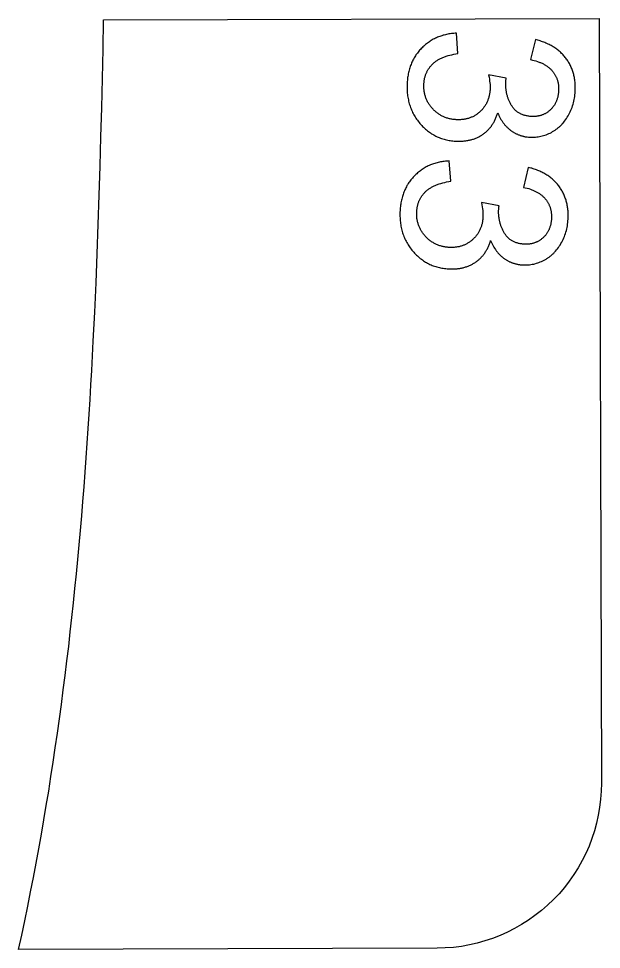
# Model space of a CAD drawing. Extents: x -16189 to 5251, y 3521 to 4024.
# Drawn here: x -5497.9 to -5321.1, y 3656.3 to 3938.8 of the extents above; entities that cross this region are included whole.
import ezdxf

# ---------------------------------------------------------------- set-up
doc = ezdxf.new("R2010")
doc.units = 0
doc.layers.add('LAYER_03', color=7, linetype='CONTINUOUS')

msp = doc.modelspace()

# ---------------------------------------------------------------- linework, layer by layer
at = {"layer": 'LAYER_03'}
msp.add_lwpolyline([(-5370.95, 3656.69), (-5497.92, 3656.34), (-5496.97, 3660.69), (-5496.05, 3665.05), (-5495.15, 3669.42), (-5494.28, 3673.78), (-5493.43, 3678.15), (-5492.6, 3682.52), (-5491.8, 3686.89), (-5491.02, 3691.26), (-5490.26, 3695.63), (-5489.52, 3700.01), (-5488.8, 3704.39), (-5488.11, 3708.77), (-5487.43, 3713.15), (-5486.78, 3717.54), (-5486.14, 3721.92), (-5485.53, 3726.31), (-5484.93, 3730.7), (-5484.36, 3735.09), (-5483.8, 3739.48), (-5483.26, 3743.88), (-5482.73, 3748.28), (-5482.23, 3752.67), (-5481.74, 3757.07), (-5481.27, 3761.47), (-5480.82, 3765.88), (-5480.38, 3770.28), (-5479.95, 3774.69), (-5479.55, 3779.09), (-5479.15, 3783.5), (-5478.77, 3787.91), (-5478.41, 3792.32), (-5478.06, 3796.73), (-5477.72, 3801.15), (-5477.4, 3805.56), (-5477.09, 3809.98), (-5476.79, 3814.4), (-5476.51, 3818.81), (-5476.23, 3823.23), (-5475.97, 3827.65), (-5475.72, 3832.08), (-5475.48, 3836.5), (-5475.25, 3840.92), (-5474.82, 3849.77), (-5474.43, 3858.62), (-5474.07, 3867.48), (-5473.75, 3876.34), (-5473.45, 3885.2), (-5473.18, 3894.06), (-5472.93, 3902.93), (-5472.71, 3911.8), (-5472.5, 3920.67), (-5472.3, 3929.54), (-5472.12, 3938.41), (-5321.73, 3938.83), (-5321.09, 3706.83, -0.414214)], format="xyb", close=True, dxfattribs=at)
for points in [[(-5365.08, 3934.4), (-5365.47, 3934.38), (-5365.85, 3934.35), (-5366.23, 3934.31), (-5366.61, 3934.27), (-5366.98, 3934.22), (-5367.35, 3934.16), (-5367.72, 3934.09), (-5368.08, 3934.02), (-5368.43, 3933.94), (-5368.79, 3933.85), (-5369.13, 3933.76), (-5369.48, 3933.65), (-5369.82, 3933.54), (-5370.15, 3933.43), (-5370.49, 3933.3), (-5370.81, 3933.17), (-5371.14, 3933.03), (-5371.46, 3932.88), (-5371.77, 3932.72), (-5372.08, 3932.56), (-5372.39, 3932.39), (-5372.69, 3932.21), (-5372.99, 3932.02), (-5373.29, 3931.83), (-5373.58, 3931.63), (-5373.86, 3931.42), (-5374.15, 3931.2), (-5374.42, 3930.98), (-5374.7, 3930.75), (-5374.97, 3930.51), (-5375.23, 3930.26), (-5375.5, 3930.01), (-5375.75, 3929.75), (-5376, 3929.48), (-5376.24, 3929.22), (-5376.48, 3928.94), (-5376.7, 3928.66), (-5376.92, 3928.38), (-5377.13, 3928.09), (-5377.34, 3927.8), (-5377.53, 3927.5), (-5377.72, 3927.2), (-5377.91, 3926.89), (-5378.08, 3926.57), (-5378.25, 3926.26), (-5378.41, 3925.94), (-5378.56, 3925.61), (-5378.7, 3925.28), (-5378.84, 3924.94), (-5378.97, 3924.6), (-5379.09, 3924.25), (-5379.21, 3923.9), (-5379.32, 3923.55), (-5379.42, 3923.19), (-5379.51, 3922.82), (-5379.6, 3922.45), (-5379.68, 3922.08), (-5379.75, 3921.7), (-5379.81, 3921.31), (-5379.87, 3920.92), (-5379.92, 3920.53), (-5379.96, 3920.13), (-5379.99, 3919.73), (-5380.02, 3919.32), (-5380.04, 3918.87), (-5380.05, 3918.42), (-5380.05, 3917.98), (-5380.05, 3917.54), (-5380.03, 3917.1), (-5380.01, 3916.67), (-5379.97, 3916.24), (-5379.93, 3915.82), (-5379.88, 3915.4), (-5379.81, 3914.99), (-5379.74, 3914.58), (-5379.66, 3914.18), (-5379.57, 3913.78), (-5379.48, 3913.38), (-5379.37, 3912.99), (-5379.25, 3912.6), (-5379.13, 3912.22), (-5378.99, 3911.84), (-5378.85, 3911.47), (-5378.7, 3911.1), (-5378.53, 3910.74), (-5378.36, 3910.38), (-5378.18, 3910.02), (-5377.99, 3909.67), (-5377.79, 3909.32), (-5377.59, 3908.98), (-5377.37, 3908.64), (-5377.14, 3908.31), (-5376.91, 3907.98), (-5376.66, 3907.66), (-5376.41, 3907.34), (-5376.15, 3907.02), (-5375.88, 3906.71), (-5375.6, 3906.41), (-5375.32, 3906.12), (-5375.04, 3905.84), (-5374.75, 3905.57), (-5374.46, 3905.3), (-5374.17, 3905.05), (-5373.87, 3904.8), (-5373.56, 3904.57), (-5373.25, 3904.34), (-5372.94, 3904.12), (-5372.62, 3903.91), (-5372.3, 3903.71), (-5371.97, 3903.52), (-5371.64, 3903.34), (-5371.3, 3903.17), (-5370.96, 3903), (-5370.62, 3902.85), (-5370.27, 3902.7), (-5369.92, 3902.57), (-5369.56, 3902.44), (-5369.2, 3902.32), (-5368.83, 3902.21), (-5368.46, 3902.11), (-5368.09, 3902.02), (-5367.71, 3901.94), (-5367.32, 3901.87), (-5366.93, 3901.8), (-5366.54, 3901.75), (-5366.14, 3901.7), (-5365.74, 3901.67), (-5365.33, 3901.64), (-5364.74, 3901.62), (-5364.15, 3901.61), (-5363.86, 3901.62), (-5363.57, 3901.63), (-5363.29, 3901.64), (-5363.01, 3901.66), (-5362.73, 3901.69), (-5362.46, 3901.72), (-5362.19, 3901.75), (-5361.92, 3901.79), (-5361.65, 3901.84), (-5361.39, 3901.89), (-5361.13, 3901.94), (-5360.87, 3902), (-5360.62, 3902.07), (-5360.37, 3902.14), (-5360.12, 3902.21), (-5359.87, 3902.29), (-5359.63, 3902.38), (-5359.39, 3902.47), (-5359.15, 3902.56), (-5358.92, 3902.66), (-5358.69, 3902.77), (-5358.46, 3902.88), (-5358.23, 3902.99), (-5358.01, 3903.11), (-5357.79, 3903.24), (-5357.57, 3903.37), (-5357.36, 3903.5), (-5357.15, 3903.64), (-5356.94, 3903.78), (-5356.74, 3903.93), (-5356.54, 3904.08), (-5356.34, 3904.24), (-5356.15, 3904.4), (-5355.97, 3904.57), (-5355.78, 3904.73), (-5355.6, 3904.91), (-5355.43, 3905.08), (-5355.26, 3905.26), (-5355.09, 3905.45), (-5354.93, 3905.64), (-5354.77, 3905.83), (-5354.62, 3906.03), (-5354.47, 3906.23), (-5354.32, 3906.44), (-5354.18, 3906.65), (-5354.04, 3906.86), (-5353.9, 3907.08), (-5353.77, 3907.3), (-5353.65, 3907.52), (-5353.53, 3907.75), (-5353.41, 3907.99), (-5353.29, 3908.23), (-5353.18, 3908.47), (-5353.08, 3908.71), (-5352.98, 3908.97), (-5352.88, 3909.22), (-5352.79, 3909.48), (-5352.7, 3909.74), (-5352.61, 3910.01), (-5352.53, 3910.28), (-5352.35, 3909.85), (-5352.17, 3909.43), (-5351.97, 3909.03), (-5351.77, 3908.63), (-5351.55, 3908.25), (-5351.33, 3907.89), (-5351.1, 3907.53), (-5350.98, 3907.36), (-5350.86, 3907.19), (-5350.73, 3907.02), (-5350.61, 3906.86), (-5350.48, 3906.7), (-5350.35, 3906.54), (-5350.22, 3906.39), (-5350.08, 3906.24), (-5349.94, 3906.09), (-5349.8, 3905.95), (-5349.66, 3905.81), (-5349.51, 3905.67), (-5349.37, 3905.53), (-5349.22, 3905.4), (-5349.07, 3905.27), (-5348.91, 3905.15), (-5348.76, 3905.02), (-5348.6, 3904.9), (-5348.44, 3904.79), (-5348.27, 3904.68), (-5348.11, 3904.57), (-5347.95, 3904.46), (-5347.78, 3904.36), (-5347.61, 3904.26), (-5347.45, 3904.16), (-5347.28, 3904.07), (-5347.1, 3903.98), (-5346.93, 3903.89), (-5346.76, 3903.81), (-5346.58, 3903.73), (-5346.41, 3903.66), (-5346.23, 3903.58), (-5346.05, 3903.51), (-5345.87, 3903.45), (-5345.69, 3903.38), (-5345.51, 3903.32), (-5345.32, 3903.27), (-5345.14, 3903.22), (-5344.95, 3903.17), (-5344.76, 3903.12), (-5344.57, 3903.08), (-5344.38, 3903.04), (-5344.19, 3903), (-5343.99, 3902.97), (-5343.8, 3902.94), (-5343.6, 3902.91), (-5343.21, 3902.87), (-5342.81, 3902.84), (-5342.38, 3902.82), (-5341.96, 3902.82), (-5341.54, 3902.83), (-5341.12, 3902.86), (-5340.71, 3902.9), (-5340.29, 3902.96), (-5339.88, 3903.03), (-5339.47, 3903.11), (-5339.06, 3903.21), (-5338.66, 3903.32), (-5338.26, 3903.45), (-5337.86, 3903.59), (-5337.46, 3903.75), (-5337.06, 3903.92), (-5336.67, 3904.1), (-5336.27, 3904.3), (-5336.08, 3904.41), (-5335.89, 3904.52), (-5335.7, 3904.63), (-5335.51, 3904.74), (-5335.32, 3904.86), (-5335.14, 3904.98), (-5334.96, 3905.11), (-5334.78, 3905.23), (-5334.61, 3905.37), (-5334.43, 3905.5), (-5334.26, 3905.64), (-5334.09, 3905.78), (-5333.93, 3905.92), (-5333.76, 3906.07), (-5333.6, 3906.22), (-5333.44, 3906.38), (-5333.28, 3906.53), (-5333.13, 3906.7), (-5332.97, 3906.86), (-5332.82, 3907.03), (-5332.53, 3907.37), (-5332.24, 3907.73), (-5331.97, 3908.1), (-5331.7, 3908.49), (-5331.45, 3908.88), (-5331.2, 3909.29), (-5330.96, 3909.71), (-5330.74, 3910.14), (-5330.53, 3910.57), (-5330.33, 3911.01), (-5330.15, 3911.45), (-5329.98, 3911.9), (-5329.83, 3912.36), (-5329.68, 3912.82), (-5329.55, 3913.29), (-5329.44, 3913.76), (-5329.34, 3914.24), (-5329.25, 3914.72), (-5329.17, 3915.21), (-5329.11, 3915.71), (-5329.06, 3916.21), (-5329.03, 3916.72), (-5329.01, 3917.09), (-5329, 3917.45), (-5329, 3917.81), (-5329, 3918.17), (-5329.01, 3918.52), (-5329.03, 3918.88), (-5329.05, 3919.22), (-5329.08, 3919.57), (-5329.12, 3919.91), (-5329.16, 3920.25), (-5329.21, 3920.58), (-5329.27, 3920.91), (-5329.34, 3921.24), (-5329.41, 3921.56), (-5329.49, 3921.88), (-5329.57, 3922.2), (-5329.66, 3922.51), (-5329.76, 3922.82), (-5329.87, 3923.13), (-5329.98, 3923.43), (-5330.1, 3923.73), (-5330.22, 3924.03), (-5330.36, 3924.32), (-5330.5, 3924.61), (-5330.64, 3924.9), (-5330.8, 3925.18), (-5330.96, 3925.46), (-5331.12, 3925.74), (-5331.3, 3926.01), (-5331.48, 3926.28), (-5331.67, 3926.55), (-5331.86, 3926.81), (-5332.06, 3927.07), (-5332.27, 3927.32), (-5332.48, 3927.57), (-5332.7, 3927.81), (-5332.92, 3928.05), (-5333.15, 3928.28), (-5333.39, 3928.5), (-5333.63, 3928.72), (-5333.87, 3928.94), (-5334.12, 3929.15), (-5334.38, 3929.36), (-5334.65, 3929.56), (-5334.92, 3929.75), (-5335.19, 3929.94), (-5335.47, 3930.12), (-5335.76, 3930.3), (-5336.05, 3930.48), (-5336.35, 3930.64), (-5336.65, 3930.81), (-5336.96, 3930.97), (-5337.28, 3931.12), (-5337.6, 3931.26), (-5337.92, 3931.41), (-5338.26, 3931.54), (-5338.59, 3931.67), (-5338.94, 3931.8), (-5339.29, 3931.92), (-5339.64, 3932.04), (-5340, 3932.15), (-5340.37, 3932.25), (-5341.12, 3932.45), (-5342.55, 3926.38), (-5342, 3926.26), (-5341.48, 3926.12), (-5340.96, 3925.98), (-5340.47, 3925.82), (-5340.23, 3925.73), (-5340, 3925.64), (-5339.77, 3925.55), (-5339.54, 3925.46), (-5339.32, 3925.36), (-5339.1, 3925.26), (-5338.89, 3925.16), (-5338.68, 3925.06), (-5338.48, 3924.95), (-5338.28, 3924.83), (-5338.09, 3924.72), (-5337.9, 3924.6), (-5337.71, 3924.48), (-5337.53, 3924.36), (-5337.36, 3924.23), (-5337.19, 3924.1), (-5337.02, 3923.96), (-5336.86, 3923.83), (-5336.7, 3923.69), (-5336.55, 3923.54), (-5336.4, 3923.4), (-5336.26, 3923.25), (-5336.12, 3923.1), (-5335.98, 3922.94), (-5335.86, 3922.78), (-5335.73, 3922.62), (-5335.61, 3922.46), (-5335.49, 3922.3), (-5335.38, 3922.13), (-5335.27, 3921.96), (-5335.17, 3921.79), (-5335.07, 3921.62), (-5334.98, 3921.45), (-5334.89, 3921.27), (-5334.81, 3921.09), (-5334.73, 3920.91), (-5334.65, 3920.73), (-5334.58, 3920.54), (-5334.51, 3920.36), (-5334.45, 3920.17), (-5334.39, 3919.98), (-5334.34, 3919.78), (-5334.29, 3919.59), (-5334.25, 3919.39), (-5334.21, 3919.19), (-5334.17, 3918.99), (-5334.14, 3918.79), (-5334.12, 3918.58), (-5334.09, 3918.37), (-5334.08, 3918.16), (-5334.07, 3917.95), (-5334.06, 3917.74), (-5334.05, 3917.52), (-5334.06, 3917.3), (-5334.06, 3917.08), (-5334.07, 3916.86), (-5334.09, 3916.64), (-5334.1, 3916.42), (-5334.13, 3916.2), (-5334.15, 3915.98), (-5334.19, 3915.77), (-5334.22, 3915.56), (-5334.26, 3915.35), (-5334.31, 3915.15), (-5334.35, 3914.95), (-5334.41, 3914.75), (-5334.46, 3914.55), (-5334.52, 3914.36), (-5334.59, 3914.17), (-5334.66, 3913.98), (-5334.73, 3913.8), (-5334.81, 3913.62), (-5334.89, 3913.44), (-5334.97, 3913.26), (-5335.06, 3913.09), (-5335.16, 3912.92), (-5335.26, 3912.75), (-5335.36, 3912.59), (-5335.46, 3912.43), (-5335.58, 3912.27), (-5335.69, 3912.11), (-5335.81, 3911.96), (-5335.93, 3911.81), (-5336.06, 3911.66), (-5336.19, 3911.51), (-5336.33, 3911.37), (-5336.47, 3911.23), (-5336.61, 3911.1), (-5336.76, 3910.97), (-5336.91, 3910.84), (-5337.06, 3910.71), (-5337.21, 3910.6), (-5337.37, 3910.48), (-5337.52, 3910.37), (-5337.68, 3910.27), (-5337.85, 3910.17), (-5338.01, 3910.07), (-5338.17, 3909.98), (-5338.34, 3909.89), (-5338.51, 3909.81), (-5338.68, 3909.73), (-5338.85, 3909.66), (-5339.03, 3909.59), (-5339.21, 3909.53), (-5339.39, 3909.47), (-5339.57, 3909.41), (-5339.75, 3909.36), (-5339.94, 3909.32), (-5340.12, 3909.28), (-5340.31, 3909.24), (-5340.51, 3909.21), (-5340.7, 3909.18), (-5340.89, 3909.16), (-5341.09, 3909.14), (-5341.29, 3909.13), (-5341.49, 3909.12), (-5341.7, 3909.11), (-5341.9, 3909.11), (-5342.11, 3909.12), (-5342.32, 3909.13), (-5342.58, 3909.15), (-5342.84, 3909.17), (-5343.1, 3909.2), (-5343.35, 3909.24), (-5343.59, 3909.28), (-5343.83, 3909.32), (-5344.07, 3909.38), (-5344.3, 3909.44), (-5344.52, 3909.5), (-5344.74, 3909.57), (-5344.96, 3909.65), (-5345.17, 3909.73), (-5345.38, 3909.82), (-5345.58, 3909.91), (-5345.78, 3910.01), (-5345.98, 3910.12), (-5346.17, 3910.23), (-5346.35, 3910.35), (-5346.53, 3910.47), (-5346.7, 3910.6), (-5346.87, 3910.74), (-5347.04, 3910.88), (-5347.2, 3911.02), (-5347.36, 3911.18), (-5347.51, 3911.34), (-5347.66, 3911.5), (-5347.8, 3911.67), (-5347.94, 3911.85), (-5348.07, 3912.03), (-5348.2, 3912.22), (-5348.32, 3912.41), (-5348.44, 3912.61), (-5348.55, 3912.81), (-5348.67, 3913.02), (-5348.77, 3913.22), (-5348.87, 3913.43), (-5348.97, 3913.64), (-5349.07, 3913.85), (-5349.16, 3914.06), (-5349.24, 3914.27), (-5349.33, 3914.49), (-5349.4, 3914.7), (-5349.48, 3914.92), (-5349.55, 3915.14), (-5349.61, 3915.36), (-5349.67, 3915.58), (-5349.73, 3915.8), (-5349.79, 3916.02), (-5349.84, 3916.25), (-5349.88, 3916.47), (-5349.92, 3916.7), (-5349.96, 3916.93), (-5349.99, 3917.16), (-5350.02, 3917.39), (-5350.05, 3917.62), (-5350.07, 3917.85), (-5350.09, 3918.09), (-5350.1, 3918.32), (-5350.11, 3918.8), (-5350.11, 3919.28), (-5350.09, 3919.77), (-5350.08, 3919.87), (-5350.07, 3919.97), (-5350.05, 3920.2), (-5350.01, 3920.46), (-5349.97, 3920.75), (-5355.31, 3921.73), (-5355.18, 3921.09), (-5355.08, 3920.48), (-5354.99, 3919.89), (-5354.93, 3919.33), (-5354.88, 3918.8), (-5354.87, 3918.54), (-5354.86, 3918.3), (-5354.85, 3918.05), (-5354.85, 3917.82), (-5354.86, 3917.59), (-5354.87, 3917.37), (-5354.88, 3917.11), (-5354.91, 3916.85), (-5354.93, 3916.59), (-5354.97, 3916.33), (-5355, 3916.08), (-5355.05, 3915.84), (-5355.1, 3915.59), (-5355.15, 3915.35), (-5355.21, 3915.11), (-5355.27, 3914.88), (-5355.34, 3914.64), (-5355.42, 3914.41), (-5355.5, 3914.19), (-5355.58, 3913.97), (-5355.67, 3913.75), (-5355.77, 3913.53), (-5355.87, 3913.32), (-5355.97, 3913.11), (-5356.08, 3912.9), (-5356.2, 3912.7), (-5356.32, 3912.5), (-5356.45, 3912.3), (-5356.58, 3912.11), (-5356.72, 3911.92), (-5356.86, 3911.73), (-5357, 3911.55), (-5357.16, 3911.37), (-5357.31, 3911.19), (-5357.48, 3911.02), (-5357.64, 3910.85), (-5357.82, 3910.68), (-5358, 3910.51), (-5358.18, 3910.36), (-5358.36, 3910.2), (-5358.55, 3910.05), (-5358.74, 3909.91), (-5358.93, 3909.77), (-5359.13, 3909.64), (-5359.32, 3909.51), (-5359.53, 3909.39), (-5359.73, 3909.27), (-5359.93, 3909.16), (-5360.14, 3909.06), (-5360.35, 3908.96), (-5360.57, 3908.87), (-5360.78, 3908.78), (-5361, 3908.7), (-5361.22, 3908.62), (-5361.44, 3908.55), (-5361.67, 3908.48), (-5361.9, 3908.42), (-5362.13, 3908.37), (-5362.36, 3908.32), (-5362.6, 3908.28), (-5362.84, 3908.24), (-5363.08, 3908.21), (-5363.33, 3908.18), (-5363.57, 3908.16), (-5363.82, 3908.14), (-5364.07, 3908.13), (-5364.33, 3908.13), (-5364.59, 3908.13), (-5364.85, 3908.13), (-5365.11, 3908.15), (-5365.38, 3908.16), (-5365.66, 3908.19), (-5365.92, 3908.22), (-5366.19, 3908.25), (-5366.45, 3908.29), (-5366.71, 3908.34), (-5366.97, 3908.39), (-5367.22, 3908.45), (-5367.47, 3908.51), (-5367.72, 3908.58), (-5367.96, 3908.66), (-5368.2, 3908.74), (-5368.44, 3908.83), (-5368.67, 3908.92), (-5368.91, 3909.01), (-5369.13, 3909.12), (-5369.36, 3909.23), (-5369.58, 3909.34), (-5369.8, 3909.46), (-5370.02, 3909.59), (-5370.23, 3909.72), (-5370.44, 3909.86), (-5370.64, 3910), (-5370.85, 3910.15), (-5371.05, 3910.3), (-5371.24, 3910.46), (-5371.44, 3910.63), (-5371.63, 3910.8), (-5371.82, 3910.97), (-5372, 3911.16), (-5372.18, 3911.34), (-5372.36, 3911.54), (-5372.54, 3911.74), (-5372.7, 3911.94), (-5372.86, 3912.14), (-5373.02, 3912.34), (-5373.17, 3912.55), (-5373.31, 3912.76), (-5373.45, 3912.97), (-5373.58, 3913.18), (-5373.71, 3913.4), (-5373.83, 3913.62), (-5373.94, 3913.84), (-5374.05, 3914.06), (-5374.15, 3914.29), (-5374.25, 3914.51), (-5374.34, 3914.74), (-5374.42, 3914.98), (-5374.5, 3915.21), (-5374.57, 3915.45), (-5374.64, 3915.69), (-5374.7, 3915.93), (-5374.75, 3916.17), (-5374.8, 3916.42), (-5374.84, 3916.67), (-5374.88, 3916.92), (-5374.91, 3917.17), (-5374.93, 3917.42), (-5374.95, 3917.68), (-5374.96, 3917.94), (-5374.97, 3918.2), (-5374.97, 3918.47), (-5374.96, 3918.74), (-5374.95, 3919), (-5374.93, 3919.23), (-5374.91, 3919.45), (-5374.89, 3919.68), (-5374.86, 3919.9), (-5374.83, 3920.11), (-5374.79, 3920.33), (-5374.75, 3920.54), (-5374.71, 3920.75), (-5374.66, 3920.95), (-5374.6, 3921.16), (-5374.55, 3921.36), (-5374.48, 3921.56), (-5374.42, 3921.76), (-5374.34, 3921.95), (-5374.27, 3922.15), (-5374.19, 3922.34), (-5374.1, 3922.52), (-5374.01, 3922.71), (-5373.92, 3922.89), (-5373.82, 3923.07), (-5373.72, 3923.25), (-5373.61, 3923.43), (-5373.5, 3923.6), (-5373.39, 3923.77), (-5373.27, 3923.94), (-5373.14, 3924.11), (-5373.01, 3924.27), (-5372.88, 3924.43), (-5372.75, 3924.59), (-5372.6, 3924.75), (-5372.46, 3924.9), (-5372.31, 3925.05), (-5372.15, 3925.2), (-5371.99, 3925.35), (-5371.83, 3925.49), (-5371.65, 3925.63), (-5371.48, 3925.76), (-5371.29, 3925.9), (-5371.11, 3926.03), (-5370.91, 3926.15), (-5370.71, 3926.28), (-5370.51, 3926.4), (-5370.3, 3926.51), (-5370.08, 3926.63), (-5369.86, 3926.74), (-5369.63, 3926.84), (-5369.4, 3926.95), (-5369.16, 3927.05), (-5368.92, 3927.15), (-5368.67, 3927.24), (-5368.42, 3927.33), (-5368.16, 3927.42), (-5367.62, 3927.59), (-5367.06, 3927.74), (-5366.48, 3927.88), (-5365.88, 3928.01), (-5365.25, 3928.12), (-5364.6, 3928.22)], [(-5367.24, 3895.63), (-5367.63, 3895.61), (-5368.01, 3895.59), (-5368.4, 3895.55), (-5368.77, 3895.51), (-5369.15, 3895.46), (-5369.51, 3895.4), (-5369.88, 3895.33), (-5370.24, 3895.26), (-5370.6, 3895.18), (-5370.95, 3895.09), (-5371.3, 3895), (-5371.64, 3894.89), (-5371.98, 3894.78), (-5372.32, 3894.66), (-5372.65, 3894.54), (-5372.97, 3894.41), (-5373.3, 3894.26), (-5373.62, 3894.12), (-5373.93, 3893.96), (-5374.24, 3893.8), (-5374.55, 3893.63), (-5374.85, 3893.45), (-5375.15, 3893.26), (-5375.45, 3893.07), (-5375.74, 3892.87), (-5376.02, 3892.66), (-5376.31, 3892.44), (-5376.59, 3892.22), (-5376.86, 3891.99), (-5377.13, 3891.75), (-5377.4, 3891.5), (-5377.66, 3891.25), (-5377.91, 3890.99), (-5378.16, 3890.72), (-5378.4, 3890.45), (-5378.64, 3890.18), (-5378.86, 3889.9), (-5379.08, 3889.62), (-5379.29, 3889.33), (-5379.5, 3889.04), (-5379.69, 3888.74), (-5379.88, 3888.43), (-5380.07, 3888.13), (-5380.24, 3887.81), (-5380.41, 3887.5), (-5380.57, 3887.17), (-5380.72, 3886.85), (-5380.87, 3886.52), (-5381, 3886.18), (-5381.13, 3885.84), (-5381.26, 3885.49), (-5381.37, 3885.14), (-5381.48, 3884.79), (-5381.58, 3884.43), (-5381.67, 3884.06), (-5381.76, 3883.69), (-5381.84, 3883.32), (-5381.91, 3882.94), (-5381.97, 3882.55), (-5382.03, 3882.16), (-5382.08, 3881.77), (-5382.12, 3881.37), (-5382.15, 3880.97), (-5382.18, 3880.56), (-5382.2, 3880.11), (-5382.21, 3879.66), (-5382.21, 3879.21), (-5382.21, 3878.78), (-5382.19, 3878.34), (-5382.17, 3877.91), (-5382.13, 3877.48), (-5382.09, 3877.06), (-5382.04, 3876.64), (-5381.97, 3876.23), (-5381.9, 3875.82), (-5381.82, 3875.42), (-5381.74, 3875.02), (-5381.64, 3874.62), (-5381.53, 3874.23), (-5381.41, 3873.84), (-5381.29, 3873.46), (-5381.15, 3873.08), (-5381.01, 3872.71), (-5380.86, 3872.34), (-5380.69, 3871.98), (-5380.52, 3871.62), (-5380.34, 3871.26), (-5380.15, 3870.91), (-5379.95, 3870.56), (-5379.75, 3870.22), (-5379.53, 3869.88), (-5379.3, 3869.55), (-5379.07, 3869.22), (-5378.82, 3868.9), (-5378.57, 3868.58), (-5378.31, 3868.26), (-5378.04, 3867.95), (-5377.76, 3867.65), (-5377.49, 3867.36), (-5377.2, 3867.08), (-5376.92, 3866.81), (-5376.62, 3866.54), (-5376.33, 3866.29), (-5376.03, 3866.04), (-5375.72, 3865.81), (-5375.41, 3865.58), (-5375.1, 3865.36), (-5374.78, 3865.15), (-5374.46, 3864.95), (-5374.13, 3864.76), (-5373.8, 3864.58), (-5373.47, 3864.41), (-5373.13, 3864.24), (-5372.78, 3864.09), (-5372.43, 3863.94), (-5372.08, 3863.81), (-5371.72, 3863.68), (-5371.36, 3863.56), (-5370.99, 3863.45), (-5370.62, 3863.35), (-5370.25, 3863.26), (-5369.87, 3863.18), (-5369.48, 3863.11), (-5369.09, 3863.04), (-5368.7, 3862.99), (-5368.3, 3862.94), (-5367.9, 3862.91), (-5367.5, 3862.88), (-5366.9, 3862.85), (-5366.31, 3862.85), (-5366.02, 3862.86), (-5365.74, 3862.87), (-5365.45, 3862.88), (-5365.17, 3862.9), (-5364.89, 3862.93), (-5364.62, 3862.96), (-5364.35, 3862.99), (-5364.08, 3863.03), (-5363.81, 3863.08), (-5363.55, 3863.13), (-5363.29, 3863.18), (-5363.03, 3863.24), (-5362.78, 3863.31), (-5362.53, 3863.38), (-5362.28, 3863.45), (-5362.03, 3863.53), (-5361.79, 3863.62), (-5361.55, 3863.71), (-5361.31, 3863.8), (-5361.08, 3863.9), (-5360.85, 3864.01), (-5360.62, 3864.12), (-5360.39, 3864.23), (-5360.17, 3864.35), (-5359.95, 3864.48), (-5359.74, 3864.61), (-5359.52, 3864.74), (-5359.31, 3864.88), (-5359.1, 3865.02), (-5358.9, 3865.17), (-5358.7, 3865.32), (-5358.51, 3865.48), (-5358.31, 3865.64), (-5358.13, 3865.81), (-5357.94, 3865.97), (-5357.77, 3866.15), (-5357.59, 3866.32), (-5357.42, 3866.5), (-5357.25, 3866.69), (-5357.09, 3866.88), (-5356.93, 3867.07), (-5356.78, 3867.27), (-5356.63, 3867.47), (-5356.48, 3867.68), (-5356.34, 3867.88), (-5356.2, 3868.1), (-5356.07, 3868.32), (-5355.93, 3868.54), (-5355.81, 3868.76), (-5355.69, 3868.99), (-5355.57, 3869.23), (-5355.46, 3869.47), (-5355.35, 3869.71), (-5355.24, 3869.95), (-5355.14, 3870.2), (-5355.04, 3870.46), (-5354.95, 3870.72), (-5354.86, 3870.98), (-5354.77, 3871.25), (-5354.69, 3871.52), (-5354.51, 3871.09), (-5354.33, 3870.67), (-5354.13, 3870.27), (-5353.93, 3869.87), (-5353.72, 3869.49), (-5353.49, 3869.13), (-5353.26, 3868.77), (-5353.14, 3868.6), (-5353.02, 3868.43), (-5352.9, 3868.26), (-5352.77, 3868.1), (-5352.64, 3867.94), (-5352.51, 3867.78), (-5352.38, 3867.63), (-5352.24, 3867.48), (-5352.1, 3867.33), (-5351.96, 3867.19), (-5351.82, 3867.05), (-5351.68, 3866.91), (-5351.53, 3866.77), (-5351.38, 3866.64), (-5351.23, 3866.51), (-5351.07, 3866.39), (-5350.92, 3866.26), (-5350.76, 3866.14), (-5350.6, 3866.03), (-5350.44, 3865.92), (-5350.27, 3865.81), (-5350.11, 3865.7), (-5349.94, 3865.6), (-5349.77, 3865.5), (-5349.61, 3865.4), (-5349.44, 3865.31), (-5349.27, 3865.22), (-5349.09, 3865.13), (-5348.92, 3865.05), (-5348.74, 3864.97), (-5348.57, 3864.89), (-5348.39, 3864.82), (-5348.21, 3864.75), (-5348.03, 3864.69), (-5347.85, 3864.62), (-5347.67, 3864.56), (-5347.48, 3864.51), (-5347.3, 3864.46), (-5347.11, 3864.41), (-5346.92, 3864.36), (-5346.73, 3864.32), (-5346.54, 3864.28), (-5346.35, 3864.24), (-5346.16, 3864.21), (-5345.96, 3864.18), (-5345.76, 3864.15), (-5345.37, 3864.11), (-5344.97, 3864.08), (-5344.54, 3864.06), (-5344.12, 3864.06), (-5343.7, 3864.07), (-5343.28, 3864.1), (-5342.87, 3864.14), (-5342.45, 3864.2), (-5342.04, 3864.27), (-5341.63, 3864.35), (-5341.23, 3864.45), (-5340.82, 3864.56), (-5340.42, 3864.69), (-5340.02, 3864.83), (-5339.62, 3864.99), (-5339.22, 3865.16), (-5338.83, 3865.34), (-5338.43, 3865.54), (-5338.24, 3865.65), (-5338.05, 3865.76), (-5337.86, 3865.87), (-5337.67, 3865.98), (-5337.48, 3866.1), (-5337.3, 3866.22), (-5337.12, 3866.35), (-5336.94, 3866.47), (-5336.77, 3866.61), (-5336.59, 3866.74), (-5336.42, 3866.88), (-5336.25, 3867.02), (-5336.09, 3867.16), (-5335.92, 3867.31), (-5335.76, 3867.46), (-5335.6, 3867.62), (-5335.44, 3867.77), (-5335.29, 3867.93), (-5335.14, 3868.1), (-5334.98, 3868.27), (-5334.69, 3868.61), (-5334.41, 3868.97), (-5334.13, 3869.34), (-5333.86, 3869.73), (-5333.61, 3870.12), (-5333.36, 3870.53), (-5333.12, 3870.95), (-5332.9, 3871.38), (-5332.69, 3871.81), (-5332.49, 3872.25), (-5332.31, 3872.69), (-5332.14, 3873.14), (-5331.99, 3873.6), (-5331.84, 3874.06), (-5331.72, 3874.53), (-5331.6, 3875), (-5331.5, 3875.48), (-5331.41, 3875.96), (-5331.33, 3876.45), (-5331.27, 3876.95), (-5331.22, 3877.45), (-5331.19, 3877.96), (-5331.17, 3878.32), (-5331.16, 3878.69), (-5331.16, 3879.05), (-5331.16, 3879.41), (-5331.17, 3879.76), (-5331.19, 3880.12), (-5331.21, 3880.46), (-5331.24, 3880.81), (-5331.28, 3881.15), (-5331.32, 3881.49), (-5331.37, 3881.82), (-5331.43, 3882.15), (-5331.5, 3882.48), (-5331.57, 3882.8), (-5331.65, 3883.12), (-5331.73, 3883.44), (-5331.82, 3883.75), (-5331.92, 3884.06), (-5332.03, 3884.37), (-5332.14, 3884.67), (-5332.26, 3884.97), (-5332.39, 3885.27), (-5332.52, 3885.56), (-5332.66, 3885.85), (-5332.8, 3886.14), (-5332.96, 3886.42), (-5333.12, 3886.7), (-5333.29, 3886.98), (-5333.46, 3887.25), (-5333.64, 3887.52), (-5333.83, 3887.79), (-5334.02, 3888.05), (-5334.22, 3888.31), (-5334.43, 3888.56), (-5334.64, 3888.81), (-5334.86, 3889.05), (-5335.08, 3889.29), (-5335.31, 3889.52), (-5335.55, 3889.74), (-5335.79, 3889.96), (-5336.03, 3890.18), (-5336.29, 3890.39), (-5336.54, 3890.6), (-5336.81, 3890.8), (-5337.08, 3890.99), (-5337.35, 3891.18), (-5337.63, 3891.36), (-5337.92, 3891.54), (-5338.21, 3891.72), (-5338.51, 3891.88), (-5338.81, 3892.05), (-5339.12, 3892.2), (-5339.44, 3892.36), (-5339.76, 3892.5), (-5340.09, 3892.65), (-5340.42, 3892.78), (-5340.76, 3892.91), (-5341.1, 3893.04), (-5341.45, 3893.16), (-5341.8, 3893.28), (-5342.17, 3893.39), (-5342.53, 3893.49), (-5343.28, 3893.68), (-5344.71, 3887.62), (-5344.17, 3887.5), (-5343.64, 3887.36), (-5343.13, 3887.22), (-5342.63, 3887.06), (-5342.39, 3886.97), (-5342.16, 3886.88), (-5341.93, 3886.79), (-5341.7, 3886.7), (-5341.48, 3886.6), (-5341.26, 3886.5), (-5341.05, 3886.4), (-5340.84, 3886.3), (-5340.64, 3886.19), (-5340.44, 3886.07), (-5340.25, 3885.96), (-5340.06, 3885.84), (-5339.88, 3885.72), (-5339.7, 3885.59), (-5339.52, 3885.47), (-5339.35, 3885.34), (-5339.18, 3885.2), (-5339.02, 3885.07), (-5338.86, 3884.93), (-5338.71, 3884.78), (-5338.56, 3884.64), (-5338.42, 3884.49), (-5338.28, 3884.34), (-5338.15, 3884.18), (-5338.02, 3884.02), (-5337.89, 3883.86), (-5337.77, 3883.7), (-5337.65, 3883.54), (-5337.54, 3883.37), (-5337.43, 3883.2), (-5337.33, 3883.03), (-5337.23, 3882.86), (-5337.14, 3882.69), (-5337.05, 3882.51), (-5336.97, 3882.33), (-5336.89, 3882.15), (-5336.81, 3881.97), (-5336.74, 3881.78), (-5336.67, 3881.6), (-5336.61, 3881.41), (-5336.55, 3881.22), (-5336.5, 3881.02), (-5336.45, 3880.83), (-5336.41, 3880.63), (-5336.37, 3880.43), (-5336.33, 3880.23), (-5336.3, 3880.03), (-5336.28, 3879.82), (-5336.26, 3879.61), (-5336.24, 3879.4), (-5336.23, 3879.19), (-5336.22, 3878.98), (-5336.21, 3878.76), (-5336.22, 3878.54), (-5336.22, 3878.32), (-5336.23, 3878.1), (-5336.25, 3877.88), (-5336.27, 3877.66), (-5336.29, 3877.44), (-5336.32, 3877.22), (-5336.35, 3877.01), (-5336.38, 3876.8), (-5336.42, 3876.59), (-5336.47, 3876.39), (-5336.51, 3876.19), (-5336.57, 3875.99), (-5336.62, 3875.79), (-5336.68, 3875.6), (-5336.75, 3875.41), (-5336.82, 3875.22), (-5336.89, 3875.04), (-5336.97, 3874.86), (-5337.05, 3874.68), (-5337.13, 3874.5), (-5337.22, 3874.33), (-5337.32, 3874.16), (-5337.42, 3873.99), (-5337.52, 3873.83), (-5337.63, 3873.67), (-5337.74, 3873.51), (-5337.85, 3873.35), (-5337.97, 3873.2), (-5338.09, 3873.05), (-5338.22, 3872.9), (-5338.35, 3872.75), (-5338.49, 3872.61), (-5338.63, 3872.47), (-5338.77, 3872.34), (-5338.92, 3872.2), (-5339.07, 3872.08), (-5339.22, 3871.95), (-5339.37, 3871.83), (-5339.53, 3871.72), (-5339.69, 3871.61), (-5339.84, 3871.51), (-5340.01, 3871.41), (-5340.17, 3871.31), (-5340.33, 3871.22), (-5340.5, 3871.13), (-5340.67, 3871.05), (-5340.84, 3870.97), (-5341.02, 3870.9), (-5341.19, 3870.83), (-5341.37, 3870.77), (-5341.55, 3870.71), (-5341.73, 3870.65), (-5341.91, 3870.6), (-5342.1, 3870.56), (-5342.29, 3870.52), (-5342.48, 3870.48), (-5342.67, 3870.45), (-5342.86, 3870.42), (-5343.06, 3870.4), (-5343.25, 3870.38), (-5343.45, 3870.37), (-5343.65, 3870.36), (-5343.86, 3870.35), (-5344.06, 3870.35), (-5344.27, 3870.36), (-5344.48, 3870.37), (-5344.74, 3870.39), (-5345, 3870.41), (-5345.26, 3870.44), (-5345.51, 3870.47), (-5345.75, 3870.52), (-5345.99, 3870.56), (-5346.23, 3870.62), (-5346.46, 3870.67), (-5346.68, 3870.74), (-5346.91, 3870.81), (-5347.12, 3870.89), (-5347.33, 3870.97), (-5347.54, 3871.06), (-5347.75, 3871.15), (-5347.94, 3871.25), (-5348.14, 3871.36), (-5348.33, 3871.47), (-5348.51, 3871.59), (-5348.69, 3871.71), (-5348.87, 3871.84), (-5349.04, 3871.97), (-5349.2, 3872.12), (-5349.36, 3872.26), (-5349.52, 3872.42), (-5349.67, 3872.57), (-5349.82, 3872.74), (-5349.96, 3872.91), (-5350.1, 3873.09), (-5350.23, 3873.27), (-5350.36, 3873.46), (-5350.48, 3873.65), (-5350.6, 3873.85), (-5350.72, 3874.05), (-5350.83, 3874.26), (-5350.93, 3874.46), (-5351.04, 3874.67), (-5351.13, 3874.88), (-5351.23, 3875.09), (-5351.32, 3875.3), (-5351.4, 3875.51), (-5351.49, 3875.73), (-5351.56, 3875.94), (-5351.64, 3876.16), (-5351.71, 3876.38), (-5351.77, 3876.6), (-5351.84, 3876.82), (-5351.89, 3877.04), (-5351.95, 3877.26), (-5352, 3877.49), (-5352.04, 3877.71), (-5352.08, 3877.94), (-5352.12, 3878.17), (-5352.15, 3878.4), (-5352.18, 3878.63), (-5352.21, 3878.86), (-5352.23, 3879.09), (-5352.25, 3879.33), (-5352.26, 3879.56), (-5352.27, 3880.04), (-5352.27, 3880.52), (-5352.25, 3881.01), (-5352.24, 3881.11), (-5352.23, 3881.21), (-5352.21, 3881.44), (-5352.17, 3881.7), (-5352.13, 3881.99), (-5357.47, 3882.97), (-5357.34, 3882.33), (-5357.24, 3881.72), (-5357.15, 3881.13), (-5357.09, 3880.57), (-5357.04, 3880.04), (-5357.03, 3879.78), (-5357.02, 3879.54), (-5357.01, 3879.29), (-5357.01, 3879.06), (-5357.02, 3878.83), (-5357.03, 3878.61), (-5357.04, 3878.35), (-5357.07, 3878.09), (-5357.09, 3877.83), (-5357.13, 3877.57), (-5357.17, 3877.32), (-5357.21, 3877.07), (-5357.26, 3876.83), (-5357.31, 3876.59), (-5357.37, 3876.35), (-5357.43, 3876.11), (-5357.5, 3875.88), (-5357.58, 3875.65), (-5357.66, 3875.43), (-5357.74, 3875.21), (-5357.83, 3874.99), (-5357.93, 3874.77), (-5358.03, 3874.56), (-5358.13, 3874.35), (-5358.24, 3874.14), (-5358.36, 3873.94), (-5358.48, 3873.74), (-5358.61, 3873.54), (-5358.74, 3873.35), (-5358.88, 3873.16), (-5359.02, 3872.97), (-5359.17, 3872.79), (-5359.32, 3872.61), (-5359.47, 3872.43), (-5359.64, 3872.26), (-5359.81, 3872.09), (-5359.98, 3871.92), (-5360.16, 3871.75), (-5360.34, 3871.59), (-5360.52, 3871.44), (-5360.71, 3871.29), (-5360.9, 3871.15), (-5361.09, 3871.01), (-5361.29, 3870.88), (-5361.49, 3870.75), (-5361.69, 3870.63), (-5361.89, 3870.51), (-5362.09, 3870.4), (-5362.3, 3870.3), (-5362.51, 3870.2), (-5362.73, 3870.11), (-5362.94, 3870.02), (-5363.16, 3869.94), (-5363.38, 3869.86), (-5363.61, 3869.79), (-5363.83, 3869.72), (-5364.06, 3869.66), (-5364.29, 3869.61), (-5364.53, 3869.56), (-5364.76, 3869.52), (-5365, 3869.48), (-5365.24, 3869.45), (-5365.49, 3869.42), (-5365.73, 3869.4), (-5365.98, 3869.38), (-5366.24, 3869.37), (-5366.49, 3869.37), (-5366.75, 3869.37), (-5367.01, 3869.37), (-5367.27, 3869.39), (-5367.54, 3869.4), (-5367.82, 3869.43), (-5368.09, 3869.46), (-5368.35, 3869.49), (-5368.61, 3869.53), (-5368.87, 3869.58), (-5369.13, 3869.63), (-5369.38, 3869.69), (-5369.63, 3869.75), (-5369.88, 3869.82), (-5370.12, 3869.9), (-5370.36, 3869.98), (-5370.6, 3870.06), (-5370.84, 3870.16), (-5371.07, 3870.25), (-5371.29, 3870.36), (-5371.52, 3870.47), (-5371.74, 3870.58), (-5371.96, 3870.7), (-5372.18, 3870.83), (-5372.39, 3870.96), (-5372.6, 3871.09), (-5372.8, 3871.24), (-5373.01, 3871.39), (-5373.21, 3871.54), (-5373.41, 3871.7), (-5373.6, 3871.87), (-5373.79, 3872.04), (-5373.98, 3872.21), (-5374.16, 3872.4), (-5374.34, 3872.58), (-5374.52, 3872.78), (-5374.7, 3872.97), (-5374.86, 3873.17), (-5375.03, 3873.38), (-5375.18, 3873.58), (-5375.33, 3873.79), (-5375.47, 3874), (-5375.61, 3874.21), (-5375.74, 3874.42), (-5375.87, 3874.64), (-5375.99, 3874.86), (-5376.1, 3875.08), (-5376.21, 3875.3), (-5376.31, 3875.53), (-5376.41, 3875.75), (-5376.5, 3875.98), (-5376.58, 3876.22), (-5376.66, 3876.45), (-5376.73, 3876.69), (-5376.8, 3876.93), (-5376.86, 3877.17), (-5376.91, 3877.41), (-5376.96, 3877.66), (-5377, 3877.91), (-5377.04, 3878.16), (-5377.07, 3878.41), (-5377.09, 3878.66), (-5377.11, 3878.92), (-5377.12, 3879.18), (-5377.13, 3879.44), (-5377.13, 3879.71), (-5377.12, 3879.97), (-5377.11, 3880.24), (-5377.1, 3880.47), (-5377.08, 3880.69), (-5377.05, 3880.92), (-5377.02, 3881.13), (-5376.99, 3881.35), (-5376.96, 3881.57), (-5376.91, 3881.78), (-5376.87, 3881.99), (-5376.82, 3882.19), (-5376.76, 3882.4), (-5376.71, 3882.6), (-5376.64, 3882.8), (-5376.58, 3883), (-5376.5, 3883.19), (-5376.43, 3883.39), (-5376.35, 3883.58), (-5376.26, 3883.76), (-5376.17, 3883.95), (-5376.08, 3884.13), (-5375.98, 3884.31), (-5375.88, 3884.49), (-5375.77, 3884.67), (-5375.66, 3884.84), (-5375.55, 3885.01), (-5375.43, 3885.18), (-5375.3, 3885.35), (-5375.18, 3885.51), (-5375.04, 3885.67), (-5374.91, 3885.83), (-5374.76, 3885.99), (-5374.62, 3886.14), (-5374.47, 3886.29), (-5374.31, 3886.44), (-5374.15, 3886.59), (-5373.99, 3886.73), (-5373.81, 3886.87), (-5373.64, 3887), (-5373.45, 3887.14), (-5373.27, 3887.27), (-5373.07, 3887.39), (-5372.87, 3887.52), (-5372.67, 3887.64), (-5372.46, 3887.75), (-5372.24, 3887.87), (-5372.02, 3887.98), (-5371.79, 3888.08), (-5371.56, 3888.19), (-5371.32, 3888.29), (-5371.08, 3888.39), (-5370.83, 3888.48), (-5370.58, 3888.57), (-5370.32, 3888.66), (-5369.78, 3888.83), (-5369.22, 3888.98), (-5368.64, 3889.12), (-5368.04, 3889.25), (-5367.41, 3889.36), (-5366.76, 3889.46)]]:
    msp.add_lwpolyline(points, close=True, dxfattribs=at)

doc.saveas('drawing.dxf')
